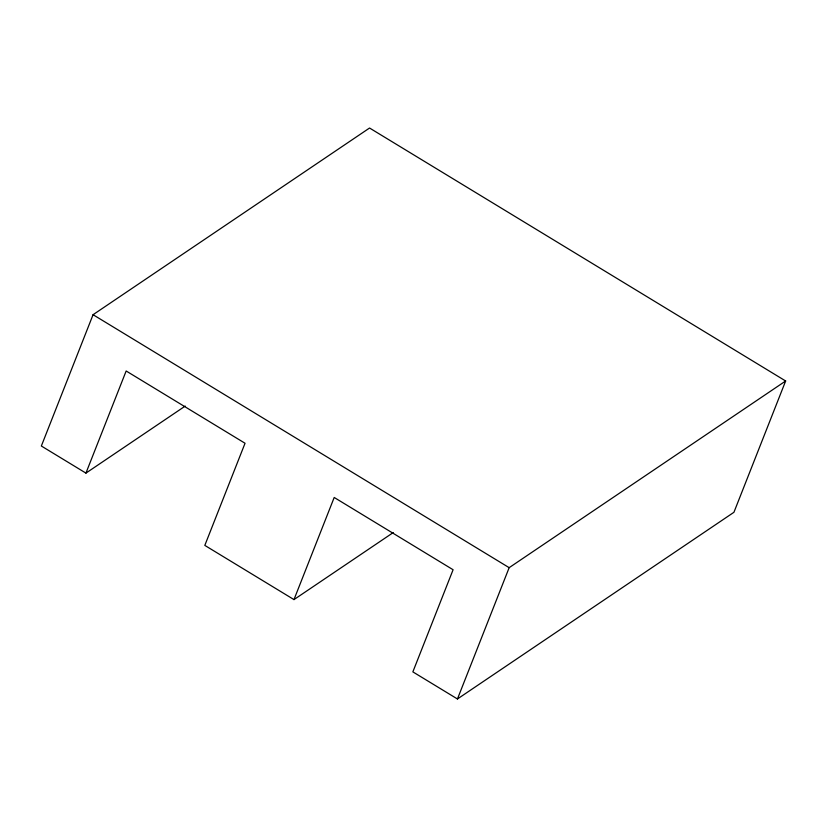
<?xml version="1.0" encoding="UTF-8"?>
<svg xmlns="http://www.w3.org/2000/svg" width="827" height="827" viewBox="0 0 827 827"><rect width="100%" height="100%" fill="white"/><g stroke="black" fill="none" stroke-linecap="round" stroke-linejoin="round"><path stroke-width="1.24" d="M85.936 473.116L126.159 370.992L245.04 443.262L204.817 545.396L293.978 599.596L334.201 497.472L453.093 569.741L412.859 671.875L457.445 698.98L733.931 512.295L785.65 380.989L369.555 128.02L93.069 314.705L41.35 446.011L85.936 473.116L185.207 406.088M457.445 698.98L509.163 567.673L785.65 380.989M293.978 599.596L393.259 532.567M93.069 314.705L509.163 567.673"/></g></svg>
